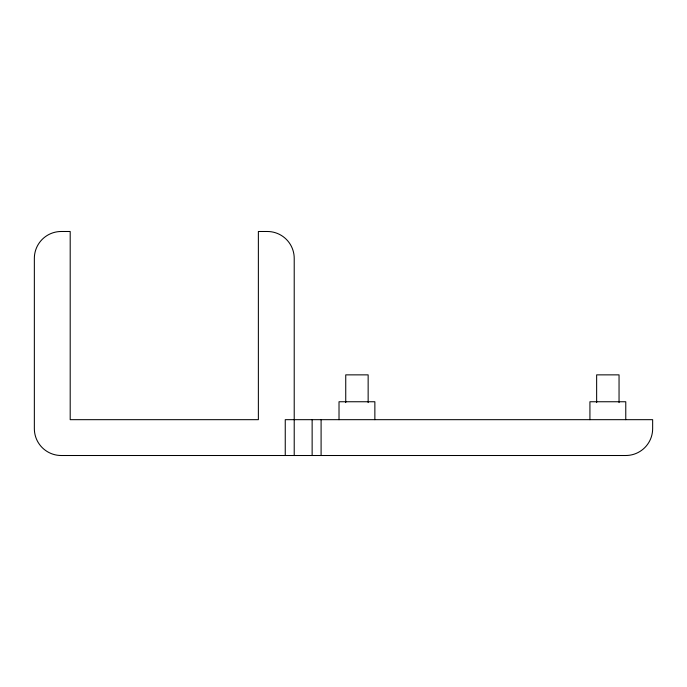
<?xml version="1.0" encoding="UTF-8"?>
<svg xmlns="http://www.w3.org/2000/svg" width="687" height="687" viewBox="0 0 687 687"><rect width="100%" height="100%" fill="white"/><g stroke="black" fill="none" stroke-linecap="round" stroke-linejoin="round"><path stroke-width="1.03" d="M625.771 419.671L625.771 401.749L589.927 401.749L589.927 419.671M619.047 402.599L619.047 374.862L596.642 374.862L596.642 402.599M374.862 419.671L374.862 401.749L339.017 401.749L339.017 419.671M368.146 402.599L368.146 374.862L345.741 374.862L345.741 402.599M321.095 419.671L321.095 455.507M312.138 419.671L312.138 455.507M294.216 455.507L294.216 258.372A26.879 26.879 0 0 0 267.329 231.493L258.372 231.493L258.372 419.671L70.194 419.671L70.194 231.493L61.229 231.493A26.879 26.879 0 0 0 34.35 258.372L34.35 428.628A26.879 26.879 0 0 0 61.229 455.507L625.771 455.507A26.879 26.879 0 0 0 652.65 428.628L652.65 419.671L285.251 419.671L285.251 455.507"/></g></svg>
